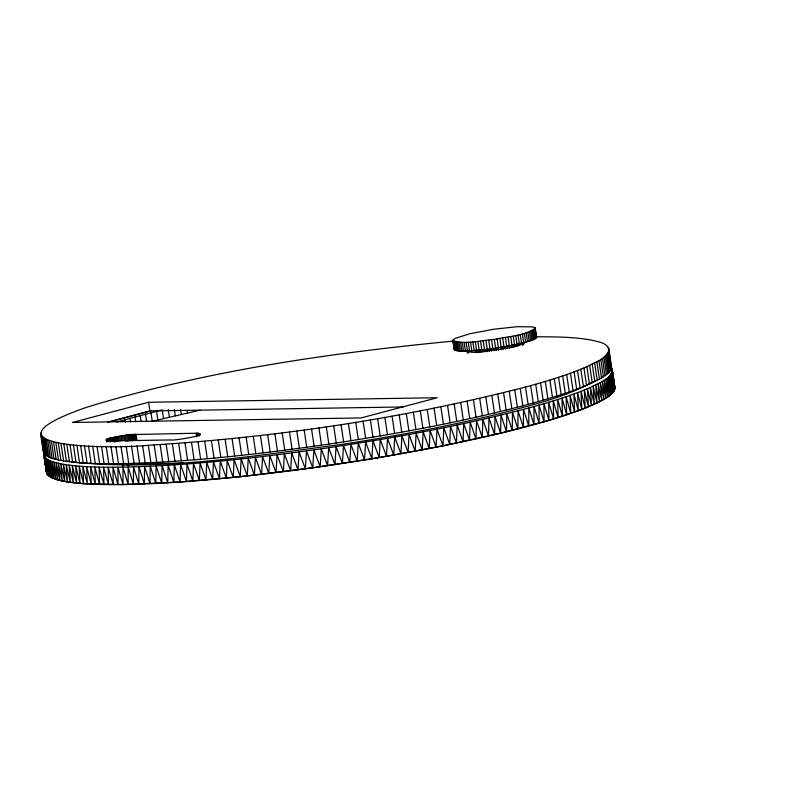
<?xml version="1.0" encoding="UTF-8"?>
<svg xmlns="http://www.w3.org/2000/svg" width="811" height="811" viewBox="0 0 811 811"><rect width="100%" height="100%" fill="white"/><g stroke="black" fill="none" stroke-linecap="round" stroke-linejoin="round"><path stroke-width="1.22" d="M610.876 367.292L612.224 369.857L614.87 387.668L613.582 391.541L609.223 395.829L601.833 400.492L581.882 409.383L548.915 420.362L500.6 433.165L442.978 445.797L379.193 457.546L312.752 467.775L240.238 476.675L180.062 481.998L123.019 484.542L83.574 483.67L67.404 481.896L57.682 479.848L50.921 477.253L47.19 474.141L45.406 462.219M613.603 381.15L614.17 384.708L611.97 368.964L614.87 387.668L612.224 369.857C610.724 379.913 597.981 383.035 590.357 387.476C570.508 396.123 549.655 402.195 528.823 407.953C460.628 426.13 391.044 438.579 321.268 448.838C253.853 458.306 186.033 466.061 117.909 467.217C98.851 467.258 79.64 467.227 60.825 463.841C54.996 462.179 43.115 461.064 44.098 452.7M536.132 336.798C554.511 336.768 573.042 336.879 591.209 340.032C597.302 341.786 607.621 342.333 609 350.017C605.939 359.314 594.676 362.395 586.88 366.694C568.724 374.601 549.706 380.298 530.668 385.681C405.693 418.304 277.18 437.332 148.322 445.3C111.249 449.213 -30.676 448.118 86.848 407.223C205.893 370.657 329.996 353.018 453.673 341.056M43.297 449.558C43.5 458.874 56.871 459.067 63.593 460.942C85.155 464.166 107.042 463.892 128.767 463.486C198.289 461.358 267.488 453.187 336.251 443.009C404.192 432.516 472.002 420.108 538.281 401.617C558.323 395.727 578.517 389.746 597.241 380.329C602.502 376.902 613.572 372.705 610.906 364.717M454.292 349.703L452.842 340.438L455.123 338.38L470.035 333.696L493.737 329.246L517.55 326.661L532.746 326.884L535.108 327.908L536.558 337.173L535.108 338.775L530.708 340.711L512.035 345.506L487.269 349.5L467.46 351.153L458.925 351.031L454.596 350.007L452.913 340.073M535.219 328.232C523.886 336.383 507.767 336.322 494.315 339.424C480.913 340.235 465.514 345.172 452.842 340.438M526.248 341.867C517.236 347.807 505.223 347.96 494.811 350.2C485.292 350.626 473.776 354.488 465.048 350.666M454.251 349.014L454.18 346.388M106.393 439.461C104.578 441.265 109.647 440.829 110.58 440.9L170.726 439.957C172.023 441.103 214.104 434.361 196.12 433.226L129.142 434.625L108.623 438.508L106.393 439.461L106.768 441.934M593.277 381.586C565.237 397.512 533.222 404.547 502.384 412.992C449.902 426.018 396.68 435.872 343.266 444.185C253.549 455.934 162.372 471.444 71.773 461.966M116.764 421.973L161.095 410.082M111.006 421.538L151.079 410.802M148.606 402.256L72.402 422.46L361.067 417.939L437.271 397.735L148.606 402.256L149.903 410.934L403.118 406.97M107.569 422.166L149.903 410.934M200.023 410.184L152.255 421.274L150.958 412.596M122.329 465.838L123.799 465.565M126.81 465.068L139.472 463.75L183.164 463.051M67.11 460.942L69.351 461.469M535.635 336.271L536.558 337.173M614.363 385.894L614.718 386.766M44.686 456.319L45.081 458.732M613.217 378.788L611.514 368.113L612.173 372.959M45.781 465.717L43.865 453.663L46.42 471.485M46.166 468.129L46.551 470.542M608.726 348.213L611.595 367.373M608.311 347.361L611.443 368.316M608.503 351.923L611.099 369.289M607.966 352.917L610.561 370.282M607.236 353.941L609.831 371.296M606.324 354.985L608.919 372.35M605.219 356.059L607.814 373.415M603.921 357.154L606.516 374.52M602.441 358.28L605.036 375.635M600.769 359.415L603.364 376.77M598.913 360.581L601.509 377.936M596.866 361.767L599.461 379.122M594.645 362.963L597.241 380.329M592.243 364.19L594.828 381.545M589.648 365.437L592.243 382.792M586.88 366.694L589.475 384.049M583.94 367.971L586.535 385.326M580.828 369.258L583.423 386.614M577.533 370.566L580.129 387.922M574.076 371.884L576.672 389.25M570.447 373.222L573.042 390.578M566.656 374.57L569.251 391.926M562.692 375.929L565.287 393.284M558.576 377.297L561.171 394.653M554.308 378.676L556.904 396.032M549.878 380.065L552.473 397.42M545.296 381.454L547.891 398.809M535.108 327.908L536.476 337.538M534.794 327.603L535.301 330.949M535.635 333.189L536.132 336.535M534.875 328.982L536.213 337.923M534.419 329.398L535.757 338.339M533.77 329.834L535.108 338.775M532.939 330.29L534.277 339.231M540.562 382.853L543.157 400.218M531.925 330.766L533.263 339.708M530.729 331.263L532.067 340.204M529.37 331.77L530.708 340.711M535.686 384.262L538.281 401.617M527.849 332.287L529.178 341.228M526.167 332.814L527.495 341.755M524.332 333.351L525.66 342.293M530.668 385.681L533.263 403.037M522.355 333.889L523.693 342.83M523.409 342.232L523.784 344.736M522.335 342.952L522.71 345.456M520.246 334.436L521.585 343.367M521.341 342.09L521.706 344.584M518.016 334.973L519.567 345.415M525.518 387.09L528.113 404.456M517.874 343.337L518.249 345.841M515.674 335.511L517.012 344.452M516.404 343.783L516.779 346.287M514.792 344.219L515.167 346.723M513.231 336.048L514.569 344.989M520.226 388.51L522.821 405.875M513.049 344.665L513.424 347.169M510.707 336.575L512.035 345.506M511.194 345.111L511.559 347.615M508.091 337.082L509.43 346.023M509.217 345.557L509.592 348.061M514.803 389.939L517.398 407.294M507.159 345.993L507.534 348.497M505.415 337.589L506.753 346.53M505.01 346.409L505.385 348.912M502.688 338.075L504.026 347.017M502.81 346.824L503.175 349.328M509.247 391.358L511.842 408.714M499.921 338.542L501.259 347.483M500.549 347.22L500.924 349.723M497.123 338.998L498.461 347.929M498.258 347.595L498.633 350.099M503.57 392.777L506.165 410.133M495.947 347.949L496.322 350.453M494.315 339.424L495.653 348.365M493.635 348.284L494.011 350.788M491.507 339.829L492.845 348.771M491.334 348.588L491.709 351.092M497.782 394.197L500.367 411.562M488.709 340.204L490.037 349.146M489.063 348.872L489.438 351.376M485.931 340.559L487.269 349.5M486.843 349.115L487.218 351.619M491.861 395.626L494.457 412.981M484.674 349.338L485.049 351.842M483.194 340.884L484.532 349.815M482.586 349.521L482.961 352.025M480.507 341.167L481.846 350.109M480.578 349.673L480.953 352.177M477.882 341.431L479.22 350.372M485.84 397.035L488.435 414.401M478.672 349.794L479.048 352.298M476.888 349.865L477.263 352.369M475.337 341.654L476.665 350.595M475.236 349.916L475.611 352.42M472.874 341.847L474.212 350.788M479.706 398.454L482.302 415.81M470.512 342.009L471.85 350.95M468.251 342.13L469.589 351.072M468.2 350.453L468.576 352.957M467.886 350.21L468.261 352.714M466.122 342.212L467.46 351.153M466.984 350.484L467.359 352.957M473.462 399.864L476.057 417.219M464.125 342.262L465.453 351.204M462.26 342.272L463.598 351.214M460.547 342.252L461.875 351.193M458.985 342.191L460.324 351.133M467.126 401.263L469.721 418.628M457.586 342.09L458.925 351.031M456.36 341.958L457.698 350.889M455.316 341.786L456.644 350.727M454.444 341.583L455.782 350.514M453.755 341.34L455.093 350.281M453.349 340.802L453.684 343.033M453.258 341.066L454.596 350.007M460.689 402.661L463.284 420.017M454.17 404.05L456.765 421.406M447.55 405.429L450.146 422.795M440.86 406.808L443.455 424.163M434.078 408.166L436.673 425.522M427.235 409.514L429.83 426.88M420.321 410.853L422.906 428.218M413.336 412.181L415.931 429.536M406.291 413.488L408.886 430.854M399.194 414.786L401.79 432.151M392.048 416.073L394.643 433.429M384.86 417.33L387.455 434.696M377.622 418.577L380.217 435.943M370.353 419.814L372.948 437.17M363.054 421.021L365.649 438.376M355.735 422.207L358.33 439.572M348.385 423.383L350.981 440.738M341.025 424.528L343.621 441.883M333.656 425.653L336.251 443.009M326.275 426.758L328.871 444.114M318.895 427.833L321.491 445.188M311.525 428.887L314.121 446.243M304.155 429.921L306.751 447.277M296.806 430.925L299.401 448.28M289.466 431.898L292.061 449.253M282.157 432.851L284.752 450.206M274.878 433.773L277.474 451.129M267.63 434.666L270.225 452.021M260.422 435.527L263.017 452.883M253.255 436.369L255.85 453.724M246.138 437.17L248.734 454.525M239.073 437.94L241.668 455.306M232.068 438.69L234.663 456.046M225.123 439.4L227.719 456.755M218.25 440.079L220.845 457.434M211.438 440.718L214.033 458.083M204.717 441.336L207.312 458.691M199.222 433.338L199.587 435.811M198.583 433.277L198.948 435.75M197.843 433.236L198.219 435.72M197.022 433.226L197.397 435.7M198.066 441.914L200.662 459.269M196.12 433.226L196.678 436.947M187.077 410.457L187.442 412.931M191.508 442.461L194.103 459.817M180.569 409.352L181.309 414.32M185.03 442.968L187.625 460.334M174.345 409.504L175.267 415.698M178.653 443.445L181.248 460.81M168.232 409.656L169.347 417.097M172.378 443.891L174.963 461.246M162.23 409.808L163.528 418.486M166.194 444.296L168.789 461.652M156.533 411.207L157.831 419.885M160.122 444.671L162.717 462.027M154.171 445.006L156.756 462.361M145.504 413.995L146.619 421.436M148.322 445.3L150.917 462.655M140.181 415.394L141.104 421.588M142.594 445.563L145.189 462.919M134.991 416.783L135.731 421.74M135.984 434.169L136.907 440.373M136.998 445.786L139.593 463.152M135.001 434.189L135.924 440.393M133.947 434.24L134.869 440.444M132.822 434.311L133.754 440.505M129.932 418.172L130.49 421.892M131.646 434.392L132.568 440.596M130.419 434.493L131.341 440.697M131.514 445.979L134.109 463.334M129.142 434.625L130.064 440.819M127.824 434.767L128.756 440.961M125.016 419.561L125.381 422.044M126.486 434.919L127.418 441.123M125.127 435.101L126.06 441.296M126.171 446.131L128.767 463.486M123.759 435.284L124.499 440.251M122.39 435.497L123.13 440.454M121.021 435.71L121.762 440.667M119.663 435.933L120.403 440.9M120.961 446.253L123.556 463.608M118.335 436.176L119.075 441.133M117.027 436.419L117.777 441.377M115.77 436.673L116.51 441.63M114.554 436.936L115.294 441.894M115.882 446.324L118.477 463.689M113.388 437.2L114.128 442.157M112.293 437.464L112.851 441.184M111.259 437.727L111.817 441.448M110.296 437.991L110.854 441.711M110.955 446.374L113.55 463.73M109.414 438.244L109.972 441.965M108.623 438.508L108.998 440.981M107.924 438.751L108.289 441.235M107.316 438.994L107.681 441.478M106.799 439.238L107.174 441.711M106.16 446.374L108.755 463.73M101.517 446.344L104.112 463.699M97.026 446.273L99.621 463.639M92.687 446.172L95.282 463.527M88.511 446.03L91.106 463.385M84.486 445.847L87.081 463.213M80.624 445.634L83.219 463M76.933 445.381L79.529 462.746M73.406 445.097L76.001 462.452M70.04 444.773L72.635 462.128M66.857 444.418L69.452 461.773M63.846 444.022L66.431 461.378M61.007 443.587L63.593 460.942M58.341 443.12L60.937 460.476M55.858 442.624L58.453 459.979M53.567 442.086L56.162 459.442M51.448 441.519L54.043 458.874M49.512 440.91L52.107 458.276M47.768 440.282L50.363 457.637M46.207 439.613L48.802 456.968M44.838 438.913L47.433 456.269M43.652 438.173L46.247 455.539M42.659 437.413L45.254 454.768M41.858 436.612L44.453 453.978M41.239 435.791L43.835 453.146M40.55 433.135L43.409 452.295M43.997 455.488L46.491 472.397L43.835 454.586L46.744 473.279L44.352 456.36L47.19 474.141L44.899 457.191L47.839 474.962L45.639 458.002L48.67 475.753L46.572 458.783L49.704 476.523L47.687 459.533L50.921 477.253L49.005 460.242L52.33 477.953L50.505 460.932L53.921 478.612L52.198 461.581L55.706 479.25L54.073 462.189L57.682 479.848L56.141 462.777L59.842 480.416L58.392 463.324L62.183 480.943L60.825 463.841L64.708 481.44L63.44 464.318L67.404 481.896L66.238 464.764L70.293 482.322L69.209 465.169L73.355 482.717L72.351 465.544L76.589 483.072L75.676 465.879L79.995 483.386L79.174 466.173L83.574 483.67L82.834 466.437L87.324 483.914L86.665 466.67L91.237 484.126L90.66 466.852L95.313 484.299L94.816 467.004L99.55 484.431L99.124 467.126L103.94 484.522L103.595 467.197L108.481 484.583L108.218 467.248L113.185 484.603L112.993 467.248L118.021 484.593L117.909 467.217L123.019 484.542L122.968 467.146L128.148 484.451L128.168 467.035L133.409 484.329L133.501 466.893L138.813 484.157L138.975 466.71L144.348 483.964L144.571 466.487L150.005 483.721L150.288 466.234L155.793 483.447L156.128 465.94L161.693 483.143L162.088 465.615L167.705 482.798L168.161 465.25L173.828 482.413L174.345 464.845L180.062 481.998L180.63 464.409L186.398 481.541L187.006 463.943L192.836 481.055L193.494 463.436L199.364 480.528L200.064 462.899L205.974 479.97L206.724 462.321L212.675 479.372L213.465 461.712L219.457 478.754L220.288 461.064L226.32 478.095L227.181 460.395L233.244 477.395L234.136 459.685L240.238 476.675L241.161 458.945L247.294 475.915L248.247 458.174L254.401 475.134L255.384 457.363L261.568 474.313L262.571 456.532L268.776 473.462L269.81 455.67L276.034 472.59L277.078 454.778L283.323 471.678L284.387 453.856L290.642 470.745L291.717 452.903L297.992 469.782L299.087 451.93L305.362 468.788L306.467 450.926L312.752 467.775L313.857 449.892L320.152 466.73L321.268 448.838L327.563 465.656L328.678 447.753L334.973 464.561L336.078 446.648L342.384 463.446L343.489 445.523L349.774 462.311L350.879 444.377L357.164 461.145L358.259 443.201L364.534 459.969L365.619 442.005L371.874 458.762L372.948 440.799L379.193 457.546L380.247 439.562L386.482 456.299L387.516 438.315L393.73 455.042L394.734 437.048L400.928 453.765L401.921 435.76L408.085 452.467L409.048 434.463L415.191 451.159L416.124 433.145L422.237 449.841L423.139 431.817L429.212 448.503L430.094 430.469L436.136 447.155L436.967 429.12L442.978 445.797L443.779 427.752L449.74 444.418L450.5 426.373L456.431 443.039L457.151 424.984L463.03 441.65L463.71 423.595L469.549 440.251L470.177 422.186L475.966 438.842L476.544 420.777L482.281 437.433L482.809 419.368L488.496 436.014L488.972 417.949L494.609 434.595L495.024 416.519L500.6 433.165L500.965 415.1L506.48 431.736L506.784 413.671L512.248 430.306L512.491 412.241L517.884 428.887L518.057 410.812L523.399 427.458L523.511 409.383L528.772 426.028L528.823 407.953L534.023 424.609L533.993 406.534L539.133 423.18L539.031 405.115L544.09 421.771L543.928 403.706L548.915 420.362L548.672 402.297L553.589 418.952L553.274 400.898L558.11 417.553L557.715 399.499L562.469 416.165L562.003 398.12L566.686 414.786L566.129 396.741L570.731 413.417L570.103 395.383L574.614 412.059L573.904 394.034L578.334 410.721L577.533 392.686L581.882 409.383L581 391.368L585.268 408.065L584.295 390.05L588.472 406.757L587.417 388.753L591.503 405.47L590.357 387.476L594.362 404.202L593.125 386.218L597.028 402.945L595.71 384.972L599.522 401.709L598.112 383.745L601.833 400.492L600.333 382.539L603.962 399.296L602.36 381.352L605.908 398.12L604.215 380.187L607.662 396.964L605.868 379.041L609.223 395.829L607.348 377.916L610.602 394.724L608.625 376.821L611.788 393.639L609.72 375.746L612.781 392.575L610.612 374.702L613.582 391.541L611.322 373.678L614.201 390.527L611.839 372.675L614.616 389.544L612.163 371.712L614.839 388.591L612.285 370.769M44.585 456.269L45.081 459.837M612.66 376.588L612.994 379.001M613.481 382.64L613.815 385.053M614.18 385.59A287.337 35.015 -8.5 0 1 335.845 464.439A287.337 35.015 -8.5 0 1 46.582 470.421"/></g></svg>
